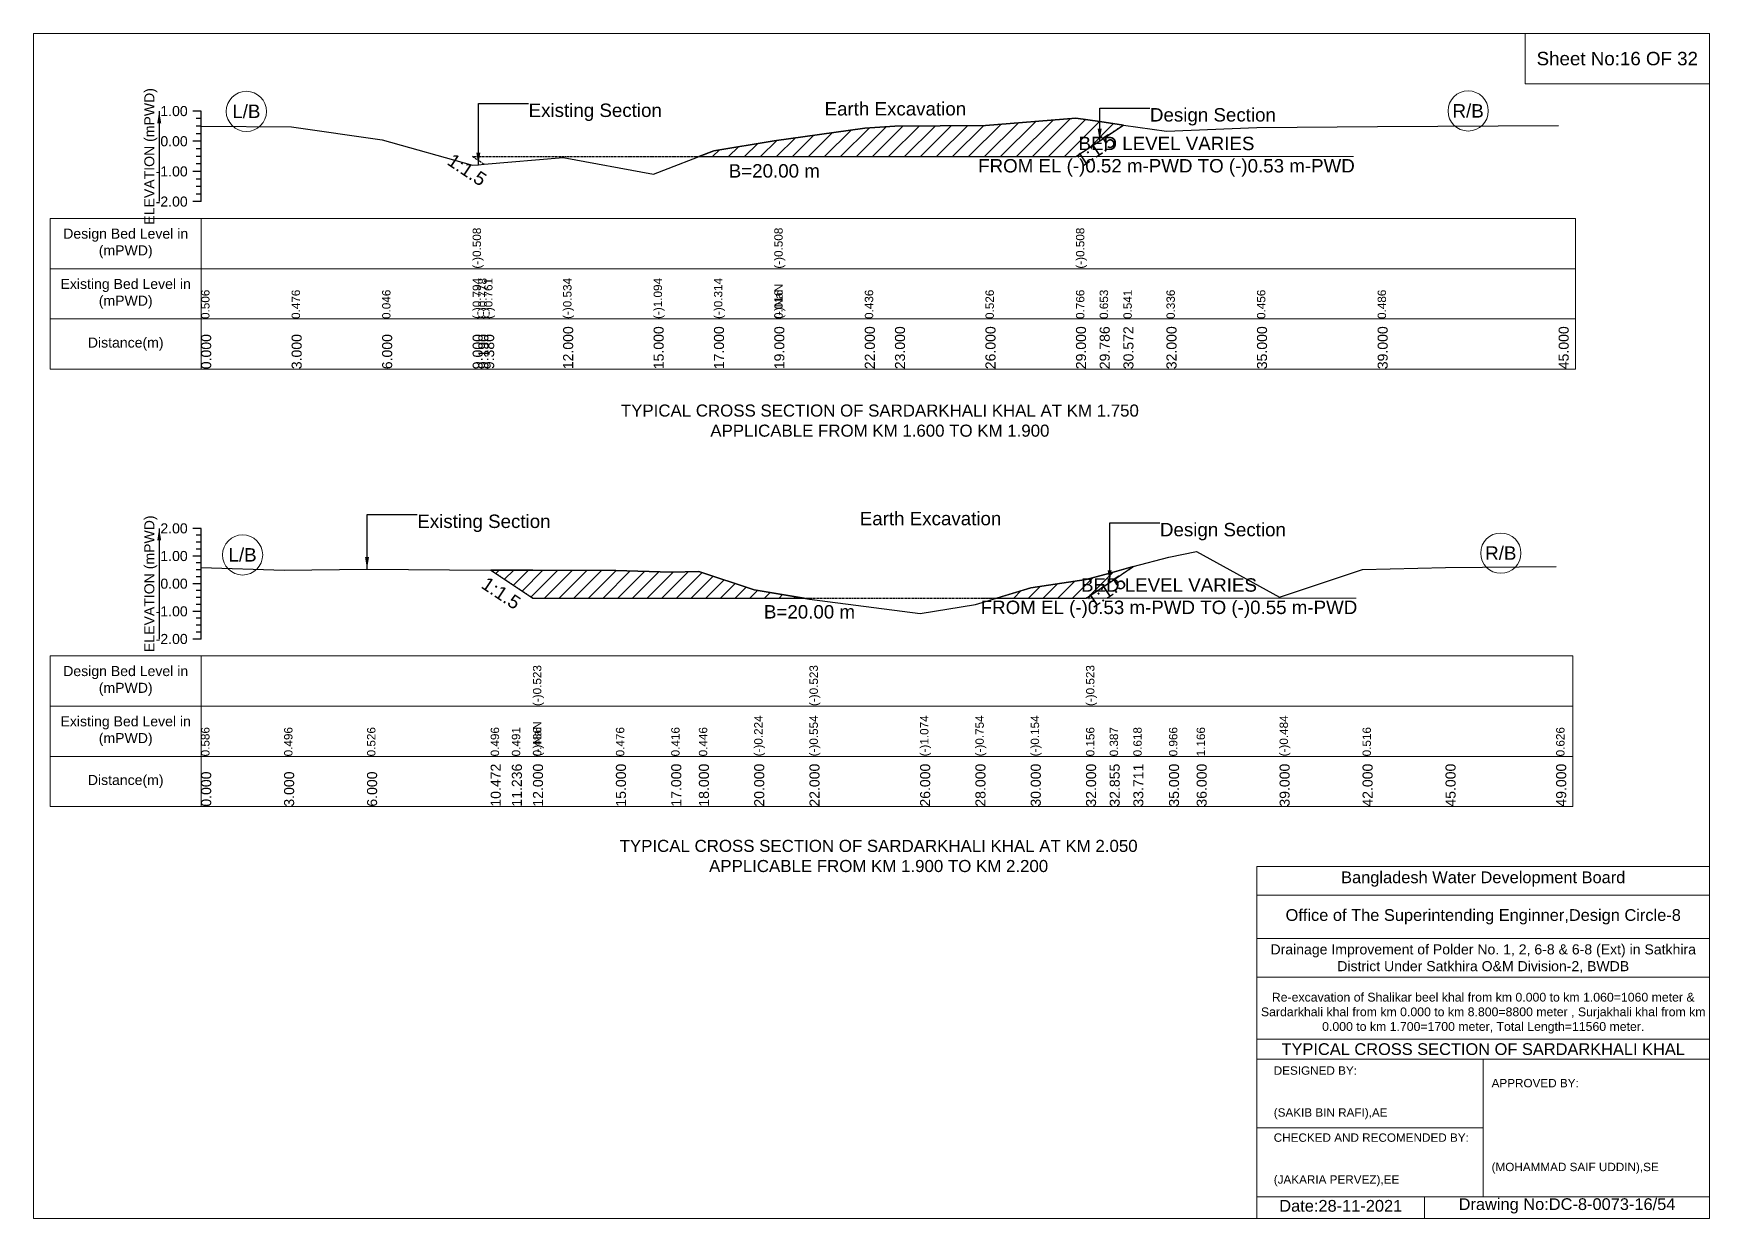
# Model space of a CAD drawing. Header units: inches. Extents: x 93000 to 416000, y -4242 to 0.
# Drawn here: x 250000 to 256000, y -4242 to 0 of the extents above; entities that cross this region are included whole.
import ezdxf

# ---------------------------------------------------------------- set-up
doc = ezdxf.new("R2010")
doc.units = ezdxf.units.IN
doc.header["$LTSCALE"] = 7
doc.header["$MEASUREMENT"] = 0
doc.linetypes.add('DASHED', pattern=[0.75, 0.5, -0.25])
for name, color, linetype, lineweight in [('Cross section Data Border', 7, 'Continuous', 9), ('Cross Section Labels', 7, 'Continuous', 9), ('Design_Bed_Level for Xsection', 7, 'DASHED', 25), ('Existing_Bed_Level for Xsection', 7, 'Continuous', 25), ('Long Section Labels', 7, 'Continuous', 9)]:
    doc.layers.add(name, color=color, linetype=linetype, lineweight=lineweight)
doc.styles.get("Standard").update_dxf_attribs({"font": 'arial.ttf'})
doc.dimstyles.get("Standard").update_dxf_attribs({"dimtxt": 0.18, "dimasz": 0.18, "dimexe": 0.18, "dimexo": 0.0625, "dimgap": 0.09, "dimtad": 0, "dimtih": 1, "dimtoh": 1, "dimdec": 4, "dimzin": 0, "dimdsep": 46, "dimtxsty": 'Standard', "dimcen": 0.09, "dimadec": 0, "dimazin": 0, "dimtfac": 1, "dimtdec": 4, "dimtofl": 0, "dimtmove": 0, "dimatfit": 3, "dimfxl": 0, "dimtolj": 1, "dimtzin": 0, "dimarcsym": 0})

msp = doc.modelspace()

# ---------------------------------------------------------------- hatches: boundary and pattern name
at = {"layer": 'Existing_Bed_Level for Xsection'}
h = msp.add_hatch(dxfattribs=at)
h.set_pattern_fill('ANSI31', color=256, scale=324, style=0)
h.paths.add_polyline_path([(252382.4, -440.7), (252436, -440.7), (252652, -440.7), (252976, -440.7), (253084, -440.7), (253408, -440.7), (253732, -440.7), (253816.9, -384.1), (253901.8, -327.5), (253816.9, -315.3), (253732, -303.1), (253408, -329), (253084, -331.2), (252976, -338.8), (252652, -384.1), (252436, -419.8)])
h = msp.add_hatch(dxfattribs=at)
h.set_pattern_fill('ANSI31', color=256, scale=297, style=0)
h.paths.add_polyline_path([(253448.4, -2021.4), (253570, -2021.4), (253768, -2021.4), (253852.7, -1965), (253937.3, -1908.5), (253852.7, -1931.4), (253768, -1954.2), (253570, -1984.9)])
h = msp.add_hatch(dxfattribs=at)
h.set_pattern_fill('ANSI31', color=256, scale=297, style=0)
h.paths.add_polyline_path([(251636.7, -1920.6), (251712.4, -1971), (251788, -2021.4), (252085, -2021.4), (252283, -2021.4), (252382, -2021.4), (252580, -2021.4), (252759.1, -2021.4), (252580, -1991.8), (252382, -1925.5), (252283, -1928.5), (252085, -1922.5), (251788, -1921.6), (251712.4, -1921.1)])

# ---------------------------------------------------------------- linework, layer by layer
at = {"layer": 'Cross section Data Border'}
for points in [[(250000, 0), (256000, 0), (256000, -4242), (250000, -4242)], [(255340, 0), (256000, 0), (256000, -180), (255340, -180)], [(250060, -661.8), (255520, -661.8), (255520, -1201.8), (250060, -1201.8)], [(250060, -2227.7), (255511, -2227.7), (255511, -2767.7), (250060, -2767.7)]]:
    msp.add_lwpolyline(points, close=True, dxfattribs=at)
for points in [[(250600, -661.8), (250600, -1201.8)], [(250060, -841.8), (255520, -841.8)], [(250060, -1021.8), (255520, -1021.8)], [(250600, -2227.7), (250600, -2767.7)], [(250060, -2407.7), (255511, -2407.7)], [(250060, -2587.7), (255511, -2587.7)], [(254380, -4242), (254380, -2982), (256000, -2982)], [(254380, -3084), (256000, -3084)], [(254380, -3240), (256000, -3240)], [(254380, -3378), (256000, -3378)], [(254380, -3600), (256000, -3600)], [(254380, -3672), (256000, -3672)], [(255190, -3672), (255190, -4164)], [(254380, -3918), (255190, -3918)], [(254380, -4164), (256000, -4164)], [(254980, -4164), (254980, -4242)]]:
    msp.add_lwpolyline(points, dxfattribs=at)
at = {"layer": 'Cross Section Labels'}
for points in [[(253386.2, -440.7), (254725.8, -440.7)], [(253395.2, -2021.4), (254734.8, -2021.4)]]:
    msp.add_lwpolyline(points, dxfattribs=at)
for centre in [(250762, -278.8), (255136, -277.2), (250748.5, -1866.6), (255253, -1860.2)]:
    msp.add_circle(centre, 72, dxfattribs=at)
at = {"layer": 'Design_Bed_Level for Xsection'}
for points in [[(251613.1, -468), (251592.5, -454.3), (251572, -440.7), (252652, -440.7), (253732, -440.7), (253816.9, -384.1), (253901.8, -327.5)], [(251636.7, -1920.6), (251712.4, -1971), (251788, -2021.4), (252778, -2021.4), (253768, -2021.4), (253852.7, -1965), (253937.3, -1908.5)]]:
    msp.add_lwpolyline(points, dxfattribs=at)
at = {"layer": 'Existing_Bed_Level for Xsection'}
for points in [[(250600, -277.8), (250570, -277.8)], [(250600, -601.8), (250600, -493.8), (250600, -385.8), (250600, -277.8)], [(250600, -304.8), (250582, -304.8)], [(250600, -331.8), (250582, -331.8)], [(250600, -358.8), (250582, -358.8)], [(250600, -331.2), (250924, -334.4), (251248, -380.9), (251572, -471.6), (251572, -471.6), (251592.5, -469.8), (251613.1, -468), (251896, -443.5), (252220, -504), (252436, -419.8), (252652, -384.1), (252652, -384.1), (252976, -338.8), (253084, -331.2), (253408, -329), (253732, -303.1), (253732, -303.1), (253816.9, -315.3), (253901.8, -327.5), (254056, -349.6), (254380, -336.6), (254812, -333.4), (255460, -329)], [(250600, -385.8), (250570, -385.8)], [(250600, -412.8), (250582, -412.8)], [(250600, -439.8), (250582, -439.8)], [(250600, -466.8), (250582, -466.8)], [(250600, -493.8), (250570, -493.8)], [(250600, -520.8), (250582, -520.8)], [(250600, -547.8), (250582, -547.8)], [(250600, -574.8), (250582, -574.8)], [(250600, -601.8), (250570, -601.8)], [(250600, -1771.7), (250570, -1771.7)], [(250600, -1796.4), (250582, -1796.4)], [(250600, -2167.7), (250600, -2068.7), (250600, -1969.7), (250600, -1870.7), (250600, -1771.7)], [(250600, -1821.2), (250582, -1821.2)], [(250600, -1845.9), (250582, -1845.9)], [(250600, -1911.7), (250897, -1920.6), (251194, -1917.6), (251636.7, -1920.6), (251712.4, -1921.1), (251788, -1921.6), (251788, -1921.6), (252085, -1922.5), (252283, -1928.5), (252382, -1925.5), (252580, -1991.8), (252778, -2024.5), (252778, -2024.5), (253174, -2076), (253372, -2044.3), (253570, -1984.9), (253768, -1954.2), (253768, -1954.2), (253852.7, -1931.4), (253937.3, -1908.5), (254065, -1874), (254164, -1854.2), (254461, -2017.6), (254758, -1918.6), (255055, -1911.7), (255451, -1907.7)], [(250600, -1870.7), (250570, -1870.7)], [(250600, -1895.4), (250582, -1895.4)], [(250600, -1969.7), (250570, -1969.7)], [(250600, -1920.2), (250582, -1920.2)], [(250600, -1944.9), (250582, -1944.9)], [(250600, -1994.4), (250582, -1994.4)], [(250600, -2019.2), (250582, -2019.2)], [(250600, -2068.7), (250570, -2068.7)], [(250600, -2043.9), (250582, -2043.9)], [(250600, -2093.4), (250582, -2093.4)], [(250600, -2118.2), (250582, -2118.2)], [(250600, -2142.9), (250582, -2142.9)], [(250600, -2167.7), (250570, -2167.7)]]:
    msp.add_lwpolyline(points, dxfattribs=at)
for points in [[(252382.4, -440.7), (252436, -440.7), (252652, -440.7), (252652, -440.7), (252976, -440.7), (253084, -440.7), (253408, -440.7), (253732, -440.7), (253732, -440.7), (253816.9, -384.1), (253901.8, -327.5), (253901.8, -327.5), (253901.8, -327.5), (253816.9, -315.3), (253732, -303.1), (253732, -303.1), (253408, -329), (253084, -331.2), (252976, -338.8), (252652, -384.1), (252652, -384.1), (252436, -419.8)], [(253448.4, -2021.4), (253570, -2021.4), (253768, -2021.4), (253768, -2021.4), (253852.7, -1965), (253937.3, -1908.5), (253937.3, -1908.5), (253937.3, -1908.5), (253852.7, -1931.4), (253768, -1954.2), (253768, -1954.2), (253570, -1984.9)], [(251636.7, -1920.6), (251636.7, -1920.6), (251712.4, -1971), (251788, -2021.4), (251788, -2021.4), (252085, -2021.4), (252283, -2021.4), (252382, -2021.4), (252580, -2021.4), (252759.1, -2021.4), (252580, -1991.8), (252382, -1925.5), (252283, -1928.5), (252085, -1922.5), (251788, -1921.6), (251788, -1921.6), (251712.4, -1921.1), (251636.7, -1920.6)]]:
    msp.add_lwpolyline(points, close=True, dxfattribs=at)

# ---------------------------------------------------------------- texts
at = {"layer": 'Cross section Data Border', "attachment_point": 5}
for s, insert, char_height in [('Sheet No:16 OF 32', (255670, -90), 48), ('Bangladesh Water Development Board', (255190, -3027), 42), ('Office of The Superintending Enginner,Design Circle-8', (255190, -3162), 42)]:
    msp.add_mtext(s, dxfattribs=dict(at, insert=insert, char_height=char_height))
at = {"layer": 'Cross section Data Border'}
for s, insert, char_height, width, attachment_point in [('Design Bed Level in (mPWD)', (250330, -751.8), 36, 480, 5), ('Existing Bed Level in (mPWD)', (250330, -931.8), 36, 480, 5), ('Distance(m)', (250330, -1111.8), 36, 480, 5), ('Design Bed Level in (mPWD)', (250330, -2317.7), 36, 480, 5), ('Existing Bed Level in (mPWD)', (250330, -2497.7), 36, 480, 5), ('Distance(m)', (250330, -2677.7), 36, 480, 5), ('Drainage Improvement of Polder No. 1, 2, 6-8 & 6-8 (Ext) in Satkhira District Under Satkhira O&M Division-2, BWDB', (255190, -3312), 36, 1680, 5), ('Re-excavation of Shalikar beel khal from km 0.000 to km 1.060=1060 meter & Sardarkhali khal from km 0.000 to km 8.800=8800 meter , Surjakhali khal from km 0.000 to km 1.700=1700 meter, Total Length=11560 meter.', (255190, -3507), 31.4683, 1620, 5), ('TYPICAL CROSS SECTION OF SARDARKHALI KHAL', (255190, -3636), 42, 1680, 5), ('DESIGNED BY:\\P\\P\\P(SAKIB BIN RAFI),AE', (254440, -3792), 30, 840, 4), ('APPROVED BY:\\P\\P\\P\\P\\P\\P(MOHAMMAD SAIF UDDIN),SE', (255220, -3912), 30, 840, 4), ('CHECKED AND RECOMENDED BY:\\P\\P\\P(JAKARIA PERVEZ),EE', (254440, -4032), 30, 840, 4), ('Date:28-11-2021', (254680, -4197), 42, 840, 5), ('Drawing No:DC-8-0073-16/54', (255490, -4197), 42, 1320, 5)]:
    msp.add_mtext(s, dxfattribs=dict(at, insert=insert, char_height=char_height, width=width, attachment_point=attachment_point))
at = {"layer": 'Cross Section Labels'}
for s, insert, char_height, attachment_point in [('L/B', (250762, -278.8), 48, 5), ('Existing Section', (251772.5, -250.8), 48, 1), ('Earth Excavation', (252832, -245.4), 48, 1), ('Design Section', (253996.9, -267), 48, 1), ('R/B', (255136, -277.2), 48, 5), ('BED LEVEL VARIES \\PFROM EL (-)0.52 m-PWD TO (-)0.53 m-PWD', (254056, -440.7), 48, 5), ('B=20.00 m', (252652, -467.7), 48, 2), ('TYPICAL CROSS SECTION OF SARDARKHALI KHAL AT KM 1.750\\PAPPLICABLE FROM KM 1.600 TO KM 1.900', (253030, -1386), 43.2, 5), ('Existing Section', (251374, -1722.2), 48, 1), ('Earth Excavation', (252958, -1712.3), 48, 1), ('Design Section', (254032.7, -1751.9), 48, 1), ('L/B', (250748.5, -1866.6), 48, 5), ('R/B', (255253, -1860.2), 48, 5), ('BED LEVEL VARIES \\PFROM EL (-)0.53 m-PWD TO (-)0.55 m-PWD', (254065, -2021.4), 48, 5), ('B=20.00 m', (252778, -2046.2), 48, 2), ('TYPICAL CROSS SECTION OF SARDARKHALI KHAL AT KM 2.050\\PAPPLICABLE FROM KM 1.900 TO KM 2.200', (253025.5, -2944.5), 43.2, 5)]:
    msp.add_mtext(s, dxfattribs=dict(at, insert=insert, char_height=char_height, attachment_point=attachment_point))
at = {"layer": 'Cross Section Labels', "char_height": 48, "attachment_point": 2}
for insert, rotation in [((253789.9, -397.6), 33.69007), ((251565.5, -467.8), 326.30993), ((251687.6, -1983.4), 326.30993), ((253827.9, -1977.3), 33.69007)]:
    msp.add_mtext('1:1.5', dxfattribs=dict(at, insert=insert, rotation=rotation))
at = {"layer": 'Existing_Bed_Level for Xsection', "char_height": 36, "attachment_point": 5, "rotation": 90}
for insert in [(250420, -439.8), (250420, -1969.7)]:
    msp.add_mtext('ELEVATION (mPWD)', dxfattribs=dict(at, insert=insert))
at = {"layer": 'Existing_Bed_Level for Xsection', "char_height": 36, "attachment_point": 6}
for s, insert in [('1.00', (250552, -277.8)), ('0.00', (250552, -385.8)), ('-1.00', (250552, -493.8)), ('-2.00', (250552, -601.8)), ('2.00', (250552, -1771.7)), ('1.00', (250552, -1870.7)), ('0.00', (250552, -1969.7)), ('-1.00', (250552, -2068.7)), ('-2.00', (250552, -2167.7))]:
    msp.add_mtext(s, dxfattribs=dict(at, insert=insert))
at = {"layer": 'Long Section Labels', "attachment_point": 1, "rotation": 90}
for s, insert, char_height in [('(-)0.508', (251572, -841.8), 30), ('(-)0.508', (252652, -841.8), 30), ('(-)0.508', (253732, -841.8), 30), ('(-)0.794', (251572, -1021.8), 30), ('(-)0.794', (251572, -1021.8), 30), ('(-)0.794', (251572, -1021.8), 30), ('(-)0.778', (251592.5, -1021.8), 30), ('(-)0.761', (251613.1, -1021.8), 30), ('(-)0.534', (251896, -1021.8), 30), ('(-)1.094', (252220, -1021.8), 30), ('(-)0.314', (252436, -1021.8), 30), ('(-)NaN', (252652, -1021.8), 30), ('(-)NaN', (252652, -1021.8), 30), ('0.506', (250600, -1021.8), 30), ('0.506', (250600, -1021.8), 30), ('0.476', (250924, -1021.8), 30), ('0.046', (251248, -1021.8), 30), ('0.016', (252652, -1021.8), 30), ('0.016', (252652, -1021.8), 30), ('0.436', (252976, -1021.8), 30), ('0.526', (253408, -1021.8), 30), ('0.526', (253408, -1021.8), 30), ('0.766', (253732, -1021.8), 30), ('0.766', (253732, -1021.8), 30), ('0.653', (253816.9, -1021.8), 30), ('0.541', (253901.8, -1021.8), 30), ('0.336', (254056, -1021.8), 30), ('0.456', (254380, -1021.8), 30), ('0.486', (254812, -1021.8), 30), ('0.000', (250600, -1201.8), 36), ('3.000', (250924, -1201.8), 36), ('6.000', (251248, -1201.8), 36), ('9.000', (251572, -1201.8), 36), ('9.000', (251572, -1201.8), 36), ('9.000', (251572, -1201.8), 36), ('9.190', (251592.5, -1201.8), 36), ('9.380', (251613.1, -1201.8), 36), ('12.000', (251896, -1201.8), 36), ('15.000', (252220, -1201.8), 36), ('17.000', (252436, -1201.8), 36), ('19.000', (252652, -1201.8), 36), ('19.000', (252652, -1201.8), 36), ('19.000', (252652, -1201.8), 36), ('22.000', (252976, -1201.8), 36), ('23.000', (253084, -1201.8), 36), ('26.000', (253408, -1201.8), 36), ('29.000', (253732, -1201.8), 36), ('29.000', (253732, -1201.8), 36), ('29.000', (253732, -1201.8), 36), ('29.786', (253816.9, -1201.8), 36), ('30.572', (253901.8, -1201.8), 36), ('32.000', (254056, -1201.8), 36), ('35.000', (254380, -1201.8), 36), ('39.000', (254812, -1201.8), 36), ('45.000', (255460, -1201.8), 36), ('(-)0.523', (251788, -2407.7), 30), ('(-)0.523', (252778, -2407.7), 30), ('(-)0.523', (253768, -2407.7), 30), ('(-)0.224', (252580, -2587.7), 30), ('(-)0.554', (252778, -2587.7), 30), ('(-)0.554', (252778, -2587.7), 30), ('(-)1.074', (253174, -2587.7), 30), ('(-)0.754', (253372, -2587.7), 30), ('(-)0.154', (253570, -2587.7), 30), ('(-)0.484', (254461, -2587.7), 30), ('0.586', (250600, -2587.7), 30), ('0.586', (250600, -2587.7), 30), ('0.496', (250897, -2587.7), 30), ('0.526', (251194, -2587.7), 30), ('0.496', (251636.7, -2587.7), 30), ('0.491', (251712.4, -2587.7), 30), ('(-)NaN', (251788, -2587.7), 30), ('(-)NaN', (251788, -2587.7), 30), ('0.486', (251788, -2587.7), 30), ('0.486', (251788, -2587.7), 30), ('0.476', (252085, -2587.7), 30), ('0.416', (252283, -2587.7), 30), ('0.446', (252382, -2587.7), 30), ('0.156', (253768, -2587.7), 30), ('0.156', (253768, -2587.7), 30), ('0.156', (253768, -2587.7), 30), ('0.387', (253852.7, -2587.7), 30), ('0.618', (253937.3, -2587.7), 30), ('0.966', (254065, -2587.7), 30), ('1.166', (254164, -2587.7), 30), ('0.516', (254758, -2587.7), 30), ('0.626', (255451, -2587.7), 30), ('10.472', (251636.7, -2767.7), 36), ('11.236', (251712.4, -2767.7), 36), ('12.000', (251788, -2767.7), 36), ('12.000', (251788, -2767.7), 36), ('12.000', (251788, -2767.7), 36), ('15.000', (252085, -2767.7), 36), ('17.000', (252283, -2767.7), 36), ('18.000', (252382, -2767.7), 36), ('20.000', (252580, -2767.7), 36), ('22.000', (252778, -2767.7), 36), ('22.000', (252778, -2767.7), 36), ('22.000', (252778, -2767.7), 36), ('26.000', (253174, -2767.7), 36), ('28.000', (253372, -2767.7), 36), ('30.000', (253570, -2767.7), 36), ('32.000', (253768, -2767.7), 36), ('32.000', (253768, -2767.7), 36), ('32.000', (253768, -2767.7), 36), ('32.855', (253852.7, -2767.7), 36), ('33.711', (253937.3, -2767.7), 36), ('35.000', (254065, -2767.7), 36), ('36.000', (254164, -2767.7), 36), ('39.000', (254461, -2767.7), 36), ('42.000', (254758, -2767.7), 36), ('45.000', (255055, -2767.7), 36), ('49.000', (255451, -2767.7), 36), ('0.000', (250600, -2767.7), 36), ('3.000', (250897, -2767.7), 36), ('6.000', (251194, -2767.7), 36)]:
    msp.add_mtext(s, dxfattribs=dict(at, insert=insert, char_height=char_height))

# ---------------------------------------------------------------- leaders
at = {"layer": 'Cross Section Labels', "annotation_type": 0, "has_hookline": 1, "hookline_direction": 0}
for points, text_width in [([(251592.5, -469.8), (251592.5, -250.8), (251772.4, -250.8)], 467.2), ([(253816.9, -384.1), (253816.9, -267), (253996.8, -267)], 441.2), ([(251194, -1917.6), (251194, -1722.2), (251373.9, -1722.2)], 467.2), ([(253852.7, -1965), (253852.7, -1751.9), (254032.6, -1751.9)], 441.2)]:
    msp.add_leader(points, dimstyle='Standard', override={"dimasz": 43.2}, dxfattribs=dict(at, text_width=text_width))
at = {"layer": 'Existing_Bed_Level for Xsection'}
for points in [[(250450, -277.8), (250450, -601.8)], [(250450, -1771.7), (250450, -2167.7)]]:
    msp.add_leader(points, dimstyle='Standard', override={"dimasz": 43.2}, dxfattribs=at)

doc.saveas('drawing.dxf')
